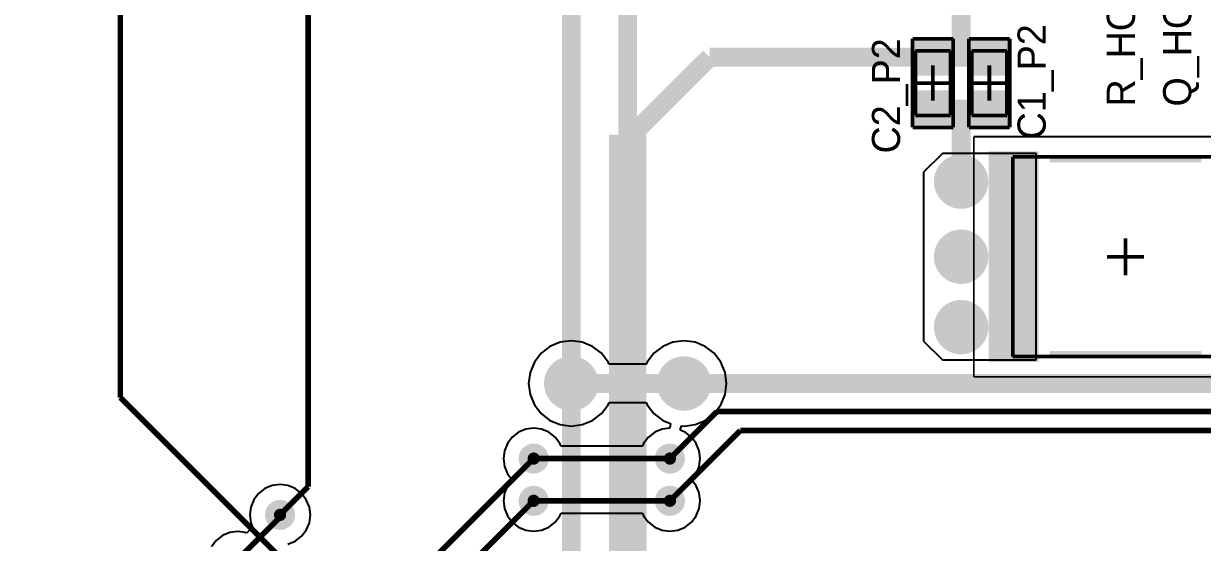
# Model space of a CAD drawing. Header units: millimetres. Extents: x 0.99 to 5.75, y 0.99 to 4.93.
# Drawn here: x 2.627 to 3.882, y 3.031 to 3.583 of the extents above; entities that cross this region are included whole.
import ezdxf

# ---------------------------------------------------------------- set-up
doc = ezdxf.new("R2010")
doc.units = ezdxf.units.MM
doc.header["$MEASUREMENT"] = 0
for name, color, linetype in [('BottomLayer', 5, 'Continuous'), ('BottomSolder', 6, 'Continuous'), ('Mechanical13', 56, 'Continuous'), ('Mechanical15', 56, 'Continuous'), ('MultiLayer', 9, 'Continuous'), ('TopLayer', 1, 'Continuous'), ('TopOverlay', 2, 'Continuous'), ('TopPaste', 8, 'Continuous'), ('TopSolder', 216, 'Continuous'), ('ViaHoleLayer', 16, 'Continuous')]:
    doc.layers.add(name, color=color, linetype=linetype)

# ---------------------------------------------------------------- blocks, each defined once
blk = doc.blocks.new('TDK_C5750_2_M_26')
at = {"layer": 'Mechanical13', "const_width": 0.003937}
for points in [[(0.1200787, 0.1062992), (-0.1200788, 0.1062992)], [(-0.1200788, 0.1062992), (-0.1200788, -0.1062992)], [(0.1200787, 0.1062992), (0.1200787, -0.1062992)], [(0.1200787, -0.1062992), (-0.1200788, -0.1062992)]]:
    blk.add_lwpolyline(points, dxfattribs=at)
at = {"layer": 'Mechanical15'}
for points, const_width in [([(0.1614173, 0.1279527), (-0.1614173, 0.1279527)], 0.0019685), ([(-0.1614173, 0.1279527), (-0.1614173, -0.1279528)], 0.0019685), ([(0.1614173, 0.1279527), (0.1614173, -0.1279528)], 0.0019685), ([(0, 0.019685), (0, -0.0196851)], 0.003937), ([(0.019685, 0), (-0.0196851, 0)], 0.003937), ([(0.1614173, -0.1279528), (-0.1614173, -0.1279528)], 0.0019685)]:
    blk.add_lwpolyline(points, dxfattribs=dict(at, const_width=const_width))
at = {"layer": 'TopLayer'}
for points in [[(-0.0964567, -0.1082677), (-0.0964567, 0.1082677), (-0.1417323, -0.1082677), (-0.1417323, 0.1082677)], [(0.1417323, -0.1082677), (0.1417323, 0.1082677), (0.0964567, -0.1082677), (0.0964567, 0.1082677)]]:
    blk.add_solid(points, dxfattribs=at)
at = {"layer": 'TopOverlay', "const_width": 0.007874}
for points in [[(0.0807086, 0.1043307), (-0.0807087, 0.1043307)], [(0.0807086, -0.1043307), (-0.0807087, -0.1043307)]]:
    blk.add_lwpolyline(points, dxfattribs=at)
at = {"layer": 'TopPaste'}
for points in [[(-0.0964567, -0.1082677), (-0.0964567, 0.1082677), (-0.1417323, -0.1082677), (-0.1417323, 0.1082677)], [(0.1417323, -0.1082677), (0.1417323, 0.1082677), (0.0964567, -0.1082677), (0.0964567, 0.1082677)]]:
    blk.add_solid(points, dxfattribs=at)
at = {"layer": 'TopSolder'}
for points in [[(-0.0924567, -0.1122677), (-0.0924567, 0.1122677), (-0.1457323, -0.1122677), (-0.1457323, 0.1122677)], [(0.1457323, -0.1122677), (0.1457323, 0.1122677), (0.0924567, -0.1122677), (0.0924567, 0.1122677)]]:
    blk.add_solid(points, dxfattribs=at)
blk = doc.blocks.new('1608_0603__35')
at = {"layer": 'Mechanical13', "const_width": 0.003937}
for points in [[(0.0344489, 0.0187009), (-0.0344488, 0.0187009)], [(-0.0344488, -0.0187007), (-0.0344488, 0.0187009)], [(0.0344489, -0.0187007), (0.0344489, 0.0187009)], [(0.0344489, -0.0187007), (-0.0344488, -0.0187007)]]:
    blk.add_lwpolyline(points, dxfattribs=at)
at = {"layer": 'Mechanical15', "const_width": 0.003937}
for points in [[(0.0472441, 0.0216536), (-0.047244, 0.0216536)], [(-0.047244, -0.0216535), (-0.047244, 0.0216536)], [(1e-07, -0.0187007), (1e-07, 0.0187009)], [(0.0472441, -0.0216535), (0.0472441, 0.0216536)], [(0.0187008, 1e-07), (-0.0187007, 1e-07)], [(0.0472441, -0.0216535), (-0.047244, -0.0216535)]]:
    blk.add_lwpolyline(points, dxfattribs=at)
at = {"layer": 'TopLayer'}
for points in [[(-0.011811, -0.0177164), (-0.011811, 0.0177166), (-0.043307, -0.0177164), (-0.043307, 0.0177166)], [(0.0433071, -0.0177164), (0.0433071, 0.0177166), (0.0118111, -0.0177164), (0.0118111, 0.0177166)]]:
    blk.add_solid(points, dxfattribs=at)
at = {"layer": 'TopPaste'}
for points in [[(-0.011811, -0.0177164), (-0.011811, 0.0177166), (-0.043307, -0.0177164), (-0.043307, 0.0177166)], [(0.0433071, -0.0177164), (0.0433071, 0.0177166), (0.0118111, -0.0177164), (0.0118111, 0.0177166)]]:
    blk.add_solid(points, dxfattribs=at)
at = {"layer": 'TopSolder'}
for points in [[(-0.007811, -0.0217164), (-0.007811, 0.0217166), (-0.047307, -0.0217164), (-0.047307, 0.0217166)], [(0.0473071, -0.0217164), (0.0473071, 0.0217166), (0.0078111, -0.0217164), (0.0078111, 0.0217166)]]:
    blk.add_solid(points, dxfattribs=at)
blk = doc.blocks.new('1608_0603__36')
at = {"layer": 'Mechanical13', "const_width": 0.003937}
for points in [[(0.0344489, 0.0187009), (-0.0344488, 0.0187009)], [(-0.0344488, -0.0187007), (-0.0344488, 0.0187009)], [(0.0344489, -0.0187007), (0.0344489, 0.0187009)], [(0.0344489, -0.0187007), (-0.0344488, -0.0187007)]]:
    blk.add_lwpolyline(points, dxfattribs=at)
at = {"layer": 'Mechanical15', "const_width": 0.003937}
for points in [[(0.0472441, 0.0216536), (-0.047244, 0.0216536)], [(-0.047244, -0.0216535), (-0.047244, 0.0216536)], [(1e-07, -0.0187007), (1e-07, 0.0187009)], [(0.0472441, -0.0216535), (0.0472441, 0.0216536)], [(0.0187008, 1e-07), (-0.0187007, 1e-07)], [(0.0472441, -0.0216535), (-0.047244, -0.0216535)]]:
    blk.add_lwpolyline(points, dxfattribs=at)
at = {"layer": 'TopLayer'}
for points in [[(-0.011811, -0.0177164), (-0.011811, 0.0177166), (-0.043307, -0.0177164), (-0.043307, 0.0177166)], [(0.0433071, -0.0177164), (0.0433071, 0.0177166), (0.0118111, -0.0177164), (0.0118111, 0.0177166)]]:
    blk.add_solid(points, dxfattribs=at)
at = {"layer": 'TopPaste'}
for points in [[(-0.011811, -0.0177164), (-0.011811, 0.0177166), (-0.043307, -0.0177164), (-0.043307, 0.0177166)], [(0.0433071, -0.0177164), (0.0433071, 0.0177166), (0.0118111, -0.0177164), (0.0118111, 0.0177166)]]:
    blk.add_solid(points, dxfattribs=at)
at = {"layer": 'TopSolder'}
for points in [[(-0.007811, -0.0217164), (-0.007811, 0.0217166), (-0.047307, -0.0217164), (-0.047307, 0.0217166)], [(0.0473071, -0.0217164), (0.0473071, 0.0217166), (0.0078111, -0.0217164), (0.0078111, 0.0217166)]]:
    blk.add_solid(points, dxfattribs=at)

msp = doc.modelspace()

# ---------------------------------------------------------------- linework, layer by layer
at = {"layer": 'BottomLayer'}
for p, q in [((3.1873058, 3.2393074), (3.1779056, 3.2320944)), ((3.1982526, 3.2438417), (3.1873058, 3.2393074)), ((3.21, 3.2453883), (3.1982526, 3.2438417)), ((3.2217474, 3.2438417), (3.21, 3.2453883)), ((3.2326942, 3.2393074), (3.2217474, 3.2438417)), ((3.2420944, 3.2320944), (3.2326942, 3.2393074)), ((3.3073058, 3.2393074), (3.2979056, 3.2320944)), ((3.3182526, 3.2438417), (3.3073058, 3.2393074)), ((3.33, 3.2453883), (3.3182526, 3.2438417)), ((3.3417474, 3.2438417), (3.33, 3.2453883)), ((3.3526942, 3.2393074), (3.3417474, 3.2438417)), ((3.3620944, 3.2320944), (3.3526942, 3.2393074)), ((3.1779056, 3.2320944), (3.1706926, 3.2226942)), ((3.2493074, 3.2226942), (3.2420944, 3.2320944)), ((3.2979056, 3.2320944), (3.2906926, 3.2226942)), ((3.3693074, 3.2226942), (3.3620944, 3.2320944)), ((3.1706926, 3.2226942), (3.1661583, 3.2117474)), ((3.2502611, 3.2203918), (3.2493074, 3.2226942)), ((3.2897389, 3.2203918), (3.2502611, 3.2203918)), ((3.2906926, 3.2226942), (3.2897389, 3.2203918)), ((3.3738417, 3.2117474), (3.3693074, 3.2226942)), ((3.1661583, 3.2117474), (3.1646117, 3.2)), ((3.1646117, 3.2), (3.1661583, 3.1882526)), ((3.3753883, 3.2), (3.3738417, 3.2117474)), ((3.3738417, 3.1882526), (3.3753883, 3.2)), ((3.1661583, 3.1882526), (3.1706926, 3.1773058)), ((3.3693074, 3.1773058), (3.3738417, 3.1882526)), ((3.1706926, 3.1773058), (3.1779056, 3.1679056)), ((3.2420944, 3.1679056), (3.2493074, 3.1773058)), ((3.2493074, 3.1773058), (3.2502611, 3.1796082)), ((3.2502611, 3.1796082), (3.2897389, 3.1796082)), ((3.2897389, 3.1796082), (3.2906926, 3.1773058)), ((3.2906926, 3.1773058), (3.2979056, 3.1679056)), ((3.3620944, 3.1679056), (3.3693074, 3.1773058)), ((3.1779056, 3.1679056), (3.1873058, 3.1606926)), ((3.2326942, 3.1606926), (3.2420944, 3.1679056)), ((3.2979056, 3.1679056), (3.3073058, 3.1606926)), ((3.3526942, 3.1606926), (3.3620944, 3.1679056)), ((3.1616463, 3.1511763), (3.153862, 3.1479519)), ((3.17, 3.1522761), (3.1616463, 3.1511763)), ((3.1783537, 3.1511763), (3.17, 3.1522761)), ((3.186138, 3.1479519), (3.1783537, 3.1511763)), ((3.1873058, 3.1606926), (3.1982526, 3.1561583)), ((3.1982526, 3.1561583), (3.21, 3.1546117)), ((3.21, 3.1546117), (3.2217474, 3.1561583)), ((3.2217474, 3.1561583), (3.2326942, 3.1606926)), ((3.3066463, 3.1511763), (3.298862, 3.1479519)), ((3.3149999, 3.1522761), (3.3066463, 3.1511763)), ((3.3073058, 3.1606926), (3.3156594, 3.1572325)), ((3.3156594, 3.1572325), (3.3149999, 3.1522761)), ((3.3259469, 3.1501021), (3.3272522, 3.1549735)), ((3.331138, 3.1479519), (3.3259469, 3.1501021)), ((3.3272522, 3.1549735), (3.33, 3.1546117)), ((3.33, 3.1546117), (3.3417474, 3.1561583)), ((3.3417474, 3.1561583), (3.3526942, 3.1606926)), ((3.1471774, 3.1428226), (3.1420481, 3.136138)), ((3.153862, 3.1479519), (3.1471774, 3.1428226)), ((3.1928226, 3.1428226), (3.186138, 3.1479519)), ((3.1979519, 3.136138), (3.1928226, 3.1428226)), ((3.2921774, 3.1428226), (3.2870481, 3.136138)), ((3.298862, 3.1479519), (3.2921774, 3.1428226)), ((3.3378226, 3.1428226), (3.331138, 3.1479519)), ((3.3429519, 3.136138), (3.3378226, 3.1428226)), ((3.1388237, 3.1283537), (3.1377239, 3.12)), ((3.1420481, 3.136138), (3.1388237, 3.1283537)), ((3.1991462, 3.1332547), (3.1979519, 3.136138)), ((3.2858538, 3.1332547), (3.1991462, 3.1332547)), ((3.2870481, 3.136138), (3.2858538, 3.1332547)), ((3.3461763, 3.1283537), (3.3429519, 3.136138)), ((3.3472761, 3.12), (3.3461763, 3.1283537)), ((3.1377239, 3.12), (3.1388237, 3.1116463)), ((3.3461763, 3.1116463), (3.3472761, 3.12)), ((3.1388237, 3.1116463), (3.1420481, 3.103862)), ((3.1420481, 3.103862), (3.1469299, 3.0975)), ((3.3380701, 3.0975), (3.3429519, 3.103862)), ((3.3429519, 3.103862), (3.3461763, 3.1116463)), ((2.883862, 3.0879519), (2.8771774, 3.0828226)), ((2.8916463, 3.0911763), (2.883862, 3.0879519)), ((2.9, 3.0922761), (2.8916463, 3.0911763)), ((2.9083537, 3.0911763), (2.9, 3.0922761)), ((2.916138, 3.0879519), (2.9083537, 3.0911763)), ((2.9228226, 3.0828226), (2.916138, 3.0879519)), ((3.1420481, 3.091138), (3.1388237, 3.0833537)), ((3.1469299, 3.0975), (3.1420481, 3.091138)), ((3.3429519, 3.091138), (3.3380701, 3.0975)), ((3.3461763, 3.0833537), (3.3429519, 3.091138)), ((2.8720481, 3.076138), (2.8688237, 3.0683537)), ((2.8771774, 3.0828226), (2.8720481, 3.076138)), ((2.9279519, 3.076138), (2.9228226, 3.0828226)), ((2.9311763, 3.0683537), (2.9279519, 3.076138)), ((3.1388237, 3.0833537), (3.1377239, 3.075)), ((3.1377239, 3.075), (3.1388237, 3.0666463)), ((3.3472761, 3.075), (3.3461763, 3.0833537)), ((3.3461763, 3.0666463), (3.3472761, 3.075)), ((2.8688237, 3.0683537), (2.8677239, 3.06)), ((2.9322761, 3.06), (2.9311763, 3.0683537)), ((3.1388237, 3.0666463), (3.1420481, 3.058862)), ((3.3429519, 3.058862), (3.3461763, 3.0666463)), ((2.8677239, 3.06), (2.8688237, 3.0516463)), ((2.8688237, 3.0516463), (2.8707503, 3.0469953)), ((2.9279519, 3.043862), (2.9311763, 3.0516463)), ((2.9311763, 3.0516463), (2.9322761, 3.06)), ((3.1420481, 3.058862), (3.1471774, 3.0521774)), ((3.1471774, 3.0521774), (3.153862, 3.0470481)), ((3.186138, 3.0470481), (3.1928226, 3.0521774)), ((3.1928226, 3.0521774), (3.1979519, 3.058862)), ((3.1979519, 3.058862), (3.1991462, 3.0617453)), ((3.1991462, 3.0617453), (3.2858538, 3.0617453)), ((3.2858538, 3.0617453), (3.2870481, 3.058862)), ((3.2870481, 3.058862), (3.2921774, 3.0521774)), ((3.2921774, 3.0521774), (3.298862, 3.0470481)), ((3.331138, 3.0470481), (3.3378226, 3.0521774)), ((3.3378226, 3.0521774), (3.3429519, 3.058862)), ((2.838862, 3.0379519), (2.8321774, 3.0328226)), ((2.8466463, 3.0411763), (2.838862, 3.0379519)), ((2.855, 3.0422761), (2.8466463, 3.0411763)), ((2.8633537, 3.0411763), (2.855, 3.0422761)), ((2.8644692, 3.0407142), (2.8633537, 3.0411763)), ((2.8707503, 3.0469953), (2.8644692, 3.0407142)), ((2.916138, 3.0320481), (2.9228226, 3.0371774)), ((2.9228226, 3.0371774), (2.9279519, 3.043862)), ((3.153862, 3.0470481), (3.1616463, 3.0438237)), ((3.1616463, 3.0438237), (3.17, 3.0427239)), ((3.17, 3.0427239), (3.1783537, 3.0438237)), ((3.1783537, 3.0438237), (3.186138, 3.0470481)), ((3.298862, 3.0470481), (3.3066463, 3.0438237)), ((3.3066463, 3.0438237), (3.315, 3.0427239)), ((3.315, 3.0427239), (3.3233537, 3.0438237)), ((3.3233537, 3.0438237), (3.331138, 3.0470481)), ((2.8321774, 3.0328226), (2.8270481, 3.026138)), ((2.9083537, 3.0288237), (2.916138, 3.0320481))]:
    msp.add_line(p, q, dxfattribs=at)
for points, const_width in [([(3.6125, 3.415, 1), (3.6375, 3.415, 1)], 0.025), ([(3.6125, 3.335, 1), (3.6375, 3.335, 1)], 0.025), ([(3.6125, 3.26, 1), (3.6375, 3.26, 1)], 0.025), ([(3.1975, 3.2, 1), (3.2225, 3.2, 1)], 0.025), ([(3.3175, 3.2, 1), (3.3425, 3.2, 1)], 0.025), ([(3.164, 3.12, 1), (3.176, 3.12, 1)], 0.012), ([(3.309, 3.12, 1), (3.321, 3.12, 1)], 0.012), ([(3.164, 3.075, 1), (3.176, 3.075, 1)], 0.012), ([(3.309, 3.075, 1), (3.321, 3.075, 1)], 0.012), ([(2.894, 3.06, 1), (2.906, 3.06, 1)], 0.012)]:
    msp.add_lwpolyline(points, format="xyb", close=True, dxfattribs=dict(at, const_width=const_width))
for points, const_width in [([(3.21, 3.2), (3.33, 3.2)], 0.02), ([(3.17, 3.12), (3.315, 3.12)], 0.006), ([(3.17, 3.075), (3.315, 3.075)], 0.006), ([(2.9, 3.0575), (2.9, 3.06)], 0.006), ([(2.855, 3.0125), (2.9, 3.0575)], 0.006)]:
    msp.add_lwpolyline(points, dxfattribs=dict(at, const_width=const_width))
at = {"layer": 'BottomSolder'}
for points, const_width in [([(3.6105, 3.415, 1), (3.6395, 3.415, 1)], 0.029), ([(3.6105, 3.335, 1), (3.6395, 3.335, 1)], 0.029), ([(3.6105, 3.26, 1), (3.6395, 3.26, 1)], 0.029), ([(3.1955, 3.2, 1), (3.2245, 3.2, 1)], 0.029), ([(3.3155, 3.2, 1), (3.3445, 3.2, 1)], 0.029), ([(3.162, 3.12, 1), (3.178, 3.12, 1)], 0.016), ([(3.307, 3.12, 1), (3.323, 3.12, 1)], 0.016), ([(3.162, 3.075, 1), (3.178, 3.075, 1)], 0.016), ([(3.307, 3.075, 1), (3.323, 3.075, 1)], 0.016), ([(2.892, 3.06, 1), (2.908, 3.06, 1)], 0.016)]:
    msp.add_lwpolyline(points, format="xyb", close=True, dxfattribs=dict(at, const_width=const_width))
at = {"layer": 'MultiLayer'}
for points, const_width in [([(3.6125, 3.415, 1), (3.6375, 3.415, 1)], 0.025), ([(3.6125, 3.335, 1), (3.6375, 3.335, 1)], 0.025), ([(3.6125, 3.26, 1), (3.6375, 3.26, 1)], 0.025), ([(3.1975, 3.2, 1), (3.2225, 3.2, 1)], 0.025), ([(3.3175, 3.2, 1), (3.3425, 3.2, 1)], 0.025), ([(3.164, 3.12, 1), (3.176, 3.12, 1)], 0.012), ([(3.309, 3.12, 1), (3.321, 3.12, 1)], 0.012), ([(3.164, 3.075, 1), (3.176, 3.075, 1)], 0.012), ([(3.309, 3.075, 1), (3.321, 3.075, 1)], 0.012), ([(2.894, 3.06, 1), (2.906, 3.06, 1)], 0.012)]:
    msp.add_lwpolyline(points, format="xyb", close=True, dxfattribs=dict(at, const_width=const_width))
at = {"layer": 'TopLayer'}
for p, q in [((3.605, 3.445), (3.585, 3.425)), ((3.705, 3.445), (3.605, 3.445)), ((3.705, 3.225), (3.705, 3.445)), ((3.585, 3.425), (3.585, 3.245)), ((3.585, 3.245), (3.605, 3.225)), ((3.605, 3.225), (3.705, 3.225))]:
    msp.add_line(p, q, dxfattribs=at)
for points, const_width in [([(3.21, 3.2), (3.21, 4.17)], 0.02), ([(2.73, 3.185), (2.73, 3.685)], 0.006), ([(2.93, 3.09), (2.93, 3.685)], 0.006), ([(3.27, 3.465), (3.27, 3.634055)], 0.02), ([(3.625, 3.547559), (3.625, 3.615)], 0.02), ([(3.274882, 3.465), (3.357441, 3.547559)], 0.02), ([(3.357441, 3.547559), (3.5950001, 3.547559)], 0.02), ([(3.5950001, 3.547559), (3.625, 3.547559)], 0.02), ([(3.625, 3.547559), (3.6500001, 3.547559)], 0.02), ([(3.6000001, 3.4924409), (3.6250001, 3.4924409)], 0.02), ([(3.625, 3.4924408), (3.6250001, 3.4924409)], 0.02), ([(3.625, 3.415), (3.625, 3.4924408)], 0.02), ([(3.6250001, 3.4924409), (3.6500001, 3.4924409)], 0.02), ([(3.27, 3.195), (3.27, 3.465)], 0.04), ([(3.27, 3.465), (3.274882, 3.465)], 0.02), ([(3.27, 3.195), (3.2704725, 2.9050001)], 0.04), ([(3.21, 2.175), (3.21, 3.2)], 0.02), ([(3.33, 3.2), (4.205, 3.2)], 0.02), ([(2.73, 3.185), (2.96, 2.955)], 0.006), ([(3.315, 3.12), (3.365, 3.17)], 0.006), ([(3.365, 3.17), (4.225, 3.17)], 0.006), ([(3.315, 3.075), (3.39, 3.15)], 0.006), ([(3.39, 3.15), (4.2904331, 3.15)], 0.006), ([(2.63, 2.58), (3.17, 3.12)], 0.006), ([(2.9, 3.06), (2.93, 3.09)], 0.006), ([(2.68, 2.585), (3.17, 3.075)], 0.006)]:
    msp.add_lwpolyline(points, dxfattribs=dict(at, const_width=const_width))
for points, const_width in [([(3.6125, 3.415, 1), (3.6375, 3.415, 1)], 0.025), ([(3.6125, 3.335, 1), (3.6375, 3.335, 1)], 0.025), ([(3.6125, 3.26, 1), (3.6375, 3.26, 1)], 0.025), ([(3.1975, 3.2, 1), (3.2225, 3.2, 1)], 0.025), ([(3.3175, 3.2, 1), (3.3425, 3.2, 1)], 0.025), ([(3.164, 3.12, 1), (3.176, 3.12, 1)], 0.012), ([(3.309, 3.12, 1), (3.321, 3.12, 1)], 0.012), ([(3.164, 3.075, 1), (3.176, 3.075, 1)], 0.012), ([(3.309, 3.075, 1), (3.321, 3.075, 1)], 0.012), ([(2.894, 3.06, 1), (2.906, 3.06, 1)], 0.012)]:
    msp.add_lwpolyline(points, format="xyb", close=True, dxfattribs=dict(at, const_width=const_width))
at = {"layer": 'TopSolder'}
for points, const_width in [([(3.6105, 3.415, 1), (3.6395, 3.415, 1)], 0.029), ([(3.6105, 3.335, 1), (3.6395, 3.335, 1)], 0.029), ([(3.6105, 3.26, 1), (3.6395, 3.26, 1)], 0.029), ([(3.1955, 3.2, 1), (3.2245, 3.2, 1)], 0.029), ([(3.3155, 3.2, 1), (3.3445, 3.2, 1)], 0.029), ([(3.162, 3.12, 1), (3.178, 3.12, 1)], 0.016), ([(3.307, 3.12, 1), (3.323, 3.12, 1)], 0.016), ([(3.162, 3.075, 1), (3.178, 3.075, 1)], 0.016), ([(3.307, 3.075, 1), (3.323, 3.075, 1)], 0.016), ([(2.892, 3.06, 1), (2.908, 3.06, 1)], 0.016)]:
    msp.add_lwpolyline(points, format="xyb", close=True, dxfattribs=dict(at, const_width=const_width))
at = {"layer": 'ViaHoleLayer'}
for points, const_width in [([(3.618, 3.415, 1), (3.632, 3.415, 1)], 0.014), ([(3.618, 3.335, 1), (3.632, 3.335, 1)], 0.014), ([(3.618, 3.26, 1), (3.632, 3.26, 1)], 0.014), ([(3.203, 3.2, 1), (3.217, 3.2, 1)], 0.014), ([(3.323, 3.2, 1), (3.337, 3.2, 1)], 0.014), ([(3.16675, 3.12, 1), (3.17325, 3.12, 1)], 0.0065), ([(3.31175, 3.12, 1), (3.31825, 3.12, 1)], 0.0065), ([(3.16675, 3.075, 1), (3.17325, 3.075, 1)], 0.0065), ([(3.31175, 3.075, 1), (3.31825, 3.075, 1)], 0.0065), ([(2.89675, 3.06, 1), (2.90325, 3.06, 1)], 0.0065)]:
    msp.add_lwpolyline(points, format="xyb", close=True, dxfattribs=dict(at, const_width=const_width))

# ---------------------------------------------------------------- block references
for name, p, rotation in [('1608_0603__35', (3.595, 3.52), 270), ('1608_0603__36', (3.655, 3.52), 270), ('TDK_C5750_2_M_26', (3.8, 3.335), 180)]:
    msp.add_blockref(name, p, dxfattribs=dict(rotation=rotation))

# ---------------------------------------------------------------- texts
at = {"layer": 'TopOverlay'}
for s, p in [('Q_HO_P2', (3.87, 3.495)), ('R_HO_P2', (3.81, 3.495)), ('C1_P2', (3.715, 3.46)), ('C2_P2', (3.56, 3.445))]:
    msp.add_text(s, height=0.03, rotation=90, dxfattribs=at).set_placement(p)

doc.saveas('drawing.dxf')
